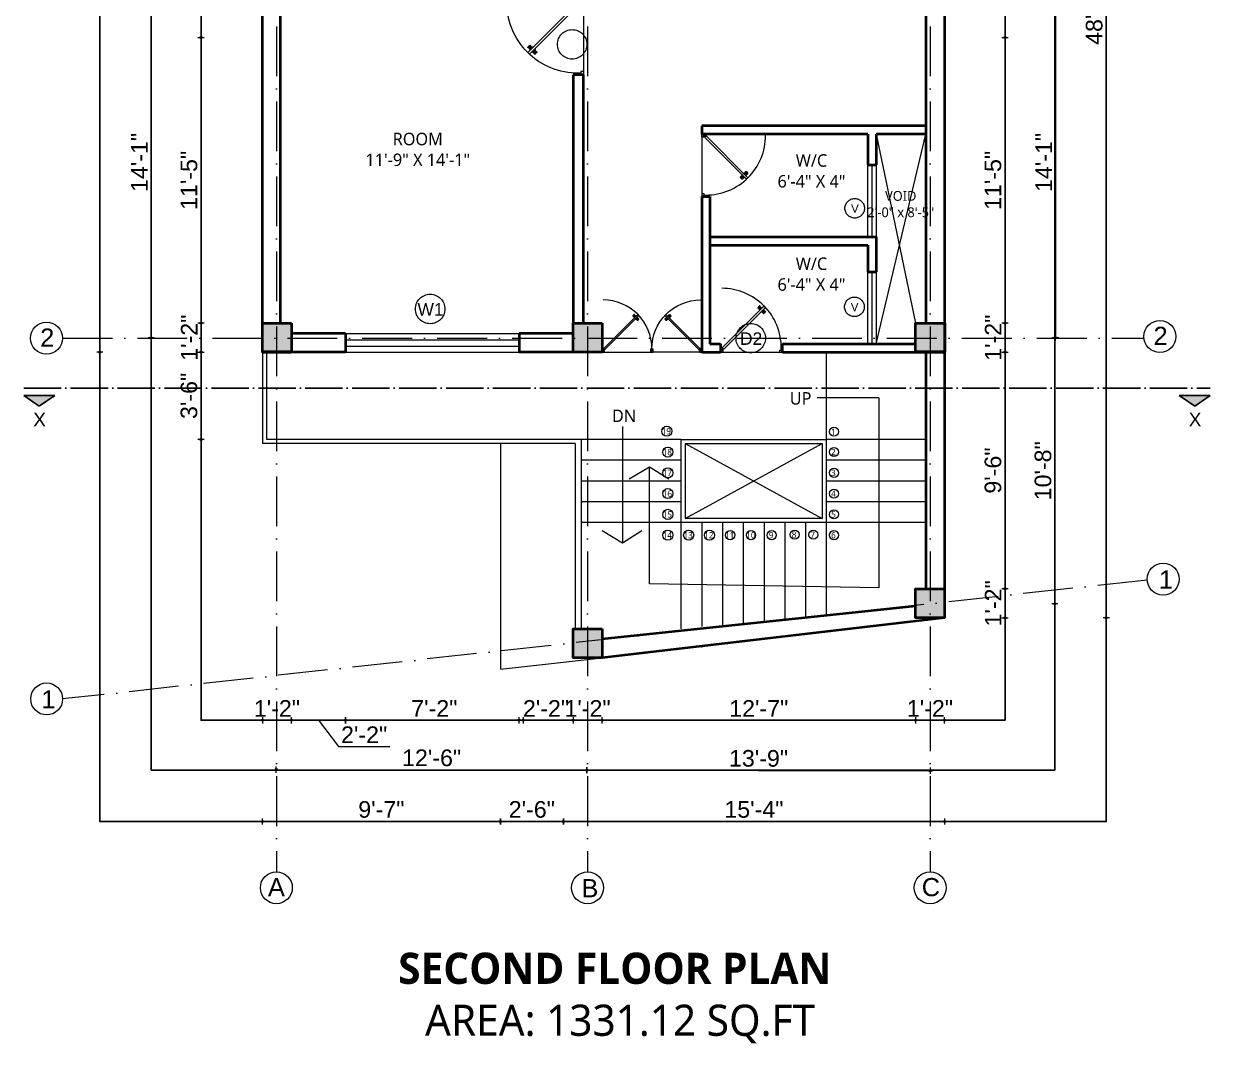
# Model space of a CAD drawing. Header units: inches. Extents: x -71 to 2682309, y -3332 to 801571.
# Drawn here: x 2668953 to 2669524, y 798117 to 798607 of the extents above; entities that cross this region are included whole.
import ezdxf

# ---------------------------------------------------------------- set-up
doc = ezdxf.new("R2010")
doc.units = ezdxf.units.IN
doc.header["$MEASUREMENT"] = 0
doc.header["$PDMODE"] = 99
for name, pattern in [('ACAD_ISO02W100', [15, 12, -3]), ('ACAD_ISO04W100', [30, 24, -3, 0, -3]), ('ACAD_ISO10W100', [18, 12, -3, 0, -3]), ('SOLID', [0])]:
    doc.linetypes.add(name, pattern=pattern)
for name, color, linetype, lineweight in [('CENTER  LINE RA', 10, 'ACAD_ISO04W100', 18), ('CONC. OUTLINE RA', 150, 'Continuous', 40), ('DOOR-WIN RA', 3, 'Continuous', 20), ('elev 2', 20, 'Continuous', 25), ('Hatch', 254, 'Continuous', 9), ('HATCH RA', 8, 'Continuous', 9), ('PUERTAS', 7, 'Continuous', 13), ('stair EA', 132, 'Continuous', 5), ('STAIR PLAN AND ELEV RA', 124, 'Continuous', 20), ('Text', 7, 'Continuous', 20), ('TEXT RA', 254, 'Continuous', 20), ('TEXTURE EA', 8, 'ACAD_ISO10W100', 9), ('wall EA', 24, 'Continuous', 40), ('WALL RA', 42, 'Continuous', 50), ('Win EA', 114, 'Continuous', 5)]:
    doc.layers.add(name, color=color, linetype=linetype, lineweight=lineweight)
for name, color, linetype in [('Column & Beam', 7, 'Continuous'), ('HACTH', 7, 'Continuous'), ('lettring', 7, 'Continuous'), ('text EA', 7, 'Continuous')]:
    doc.layers.add(name, color=color, linetype=linetype)
doc.styles.add('DIM 8', font='arial.ttf', dxfattribs={"height": 8})
doc.styles.get("Standard").update_dxf_attribs({"font": 'arial.ttf'})
doc.dimstyles.new('Copy of DIM 8', dxfattribs={"dimtxt": 8, "dimasz": 1, "dimexe": 6, "dimexo": 18, "dimgap": 1.6875, "dimtad": 1, "dimdec": 0, "dimzin": 3, "dimdsep": 46, "dimlunit": 4, "dimtxsty": 'DIM 8', "dimblk": 'dot 2', "dimcen": 0.09375, "dimse1": 1, "dimse2": 1, "dimclrd": 1, "dimclre": 1, "dimclrt": 256, "dimadec": 0, "dimazin": 0, "dimtfac": 0.75, "dimtdec": 0, "dimtix": 1, "dimtmove": 1, "dimatfit": 3, "dimldrblk": 'DOT', "dimfxl": 1, "dimtolj": 1, "dimtzin": 0, "dimlwd": 9, "dimlwe": 9, "dimarcsym": 0})

# ---------------------------------------------------------------- blocks, each defined once
blk = doc.blocks.new('COLUMN')
at = {"layer": 'HACTH', "lineweight": 30, "transparency": 33554541}
h = blk.add_hatch(color=256, dxfattribs=at)
h.dxf.hatch_style = 1
h.paths.add_polyline_path([(2659104.19, 784576.38), (2659090.19, 784576.38), (2659090.19, 784562.38), (2659104.19, 784562.38)])
at = {"layer": 'CONC. OUTLINE RA'}
blk.add_lwpolyline([(2659090.19, 784576.38), (2659104.19, 784576.38), (2659104.19, 784562.38), (2659090.19, 784562.38)], close=True, dxfattribs=at)
blk = doc.blocks.new('3ft')
at = {"layer": 'PUERTAS', "color": 6}
for p, q in [((1.01, 2.52), (25.23, 26.74)), ((26.05, 25.92), (1.77, 1.64)), ((26.05, 25.92), (25.23, 26.74)), ((0, 2.4), (0, 0)), ((0.72, 2.4), (0, 2.4)), ((1.6, 0), (0, 0)), ((0.72, 1.52), (0.72, 2.44)), ((0.8, 1.52), (0.72, 1.52)), ((0.8, 1.52), (0.8, 2.41)), ((0.8, 1.2), (0.8, 1.52)), ((1.6, 1.2), (0.8, 1.2)), ((1.57, 1.84), (0.94, 2.47)), ((1.63, 1.89), (0.97, 2.55)), ((1.63, 1.89), (1.57, 1.84)), ((1.77, 1.64), (1.57, 1.84)), ((1.6, 0), (1.6, 1.2)), ((34.4, 0), (34.4, 1.2)), ((34.4, 1.2), (35.2, 1.2)), ((34.4, 0), (36, 0)), ((35.2, 1.2), (35.2, 2.4)), ((35.2, 2.4), (36, 2.4)), ((36, 0), (36, 2.4))]:
    blk.add_line(p, q, dxfattribs=at)
at = {"layer": 'PUERTAS', "color": 8}
for p, q in [((22.57, 24.94), (21.65, 25.68)), ((22.63, 24.99), (21.69, 25.75)), ((22.74, 25.1), (21.84, 25.9)), ((22.13, 26.28), (21.98, 26.13)), ((22.88, 25.24), (22.01, 26.06)), ((22.13, 26.28), (22.27, 26.42)), ((22.29, 26.41), (22.27, 26.42)), ((23.16, 25.52), (22.34, 26.39)), ((23.3, 25.66), (22.5, 26.56)), ((23.41, 25.77), (22.65, 26.71)), ((22.69, 24.32), (23.02, 24.83)), ((23.46, 25.83), (22.72, 26.75)), ((22.95, 24.96), (22.84, 25.07)), ((22.98, 24.99), (22.86, 25.1)), ((23.03, 25.04), (22.91, 25.15)), ((22.91, 24.53), (23.1, 24.91)), ((23.11, 25.12), (22.99, 25.23)), ((23.13, 24.76), (23.18, 24.99)), ((23.28, 25.3), (23.17, 25.41)), ((23.36, 25.37), (23.25, 25.49)), ((23.31, 24.94), (23.28, 25.08)), ((23.41, 25.43), (23.3, 25.54)), ((23.46, 25.09), (23.32, 25.13)), ((23.44, 25.45), (23.33, 25.56)), ((23.64, 25.27), (23.41, 25.22)), ((23.87, 25.49), (23.49, 25.3)), ((24.08, 25.71), (23.57, 25.38)), ((23.63, 23.38), (24.14, 23.72)), ((23.84, 23.6), (24.22, 23.79)), ((24.07, 23.82), (24.3, 23.88)), ((24.25, 24), (24.39, 23.97)), ((24.25, 23.26), (24.99, 22.34)), ((24.27, 23.64), (24.38, 23.53)), ((24.3, 23.67), (24.41, 23.56)), ((24.3, 23.32), (25.06, 22.38)), ((24.35, 23.72), (24.46, 23.61)), ((24.4, 24.15), (24.43, 24.01)), ((24.41, 23.43), (25.2, 22.53)), ((24.43, 23.8), (24.54, 23.69)), ((24.58, 24.33), (24.52, 24.1)), ((24.55, 23.57), (25.37, 22.7)), ((24.6, 23.97), (24.72, 23.86)), ((24.8, 24.56), (24.61, 24.18)), ((25.02, 24.77), (24.68, 24.26)), ((24.68, 24.05), (24.79, 23.94)), ((24.73, 24.1), (24.85, 23.99)), ((24.76, 24.13), (24.87, 24.02)), ((24.83, 23.85), (25.7, 23.03)), ((24.97, 23.99), (25.87, 23.2)), ((25.08, 24.1), (26.02, 23.34)), ((25.14, 24.15), (26.06, 23.41)), ((25.58, 22.82), (25.73, 22.97)), ((25.72, 22.98), (25.73, 22.97)), ((25.58, 22.82), (25.43, 22.67)), ((0, 0), (36, 0))]:
    blk.add_line(p, q, dxfattribs=at)
at = {"layer": 'PUERTAS', "color": 1}
for p, q in [((21.67, 25.73), (22.17, 26.23)), ((22.49, 24.95), (21.67, 25.61)), ((21.7, 25.82), (22.14, 26.26)), ((21.73, 25.79), (21.7, 25.82)), ((22.58, 26.7), (22.14, 26.26)), ((22.67, 26.73), (22.17, 26.23)), ((22.61, 26.67), (22.58, 26.7)), ((22.6, 24.96), (23.02, 25.38)), ((22.61, 24.25), (22.92, 24.72)), ((22.62, 24.13), (22.61, 24.14)), ((22.7, 25.07), (22.71, 25.06)), ((23.45, 25.91), (22.79, 26.73)), ((22.82, 25.06), (23.08, 25.32)), ((22.94, 24.95), (22.83, 25.07)), ((22.92, 24.72), (22.92, 24.72)), ((22.93, 24.94), (23.19, 25.21)), ((22.93, 24.84), (22.93, 24.83)), ((23.44, 25.81), (23.02, 25.38)), ((23.34, 25.58), (23.08, 25.32)), ((23.46, 25.47), (23.19, 25.21)), ((23.33, 25.7), (23.34, 25.69)), ((23.45, 25.46), (23.33, 25.57)), ((23.44, 23.31), (23.45, 23.3)), ((23.56, 23.3), (24.03, 23.61)), ((23.57, 25.47), (23.57, 25.47)), ((24.15, 25.79), (23.68, 25.48)), ((23.68, 25.48), (23.68, 25.48)), ((24.03, 23.61), (24.03, 23.62)), ((24.14, 23.62), (24.14, 23.62)), ((24.25, 23.62), (24.51, 23.89)), ((24.27, 25.78), (24.26, 25.79)), ((24.26, 23.29), (24.69, 23.71)), ((24.26, 23.63), (24.37, 23.52)), ((24.26, 23.18), (24.92, 22.37)), ((24.37, 23.52), (24.63, 23.77)), ((24.37, 23.4), (24.37, 23.4)), ((24.78, 24.15), (24.51, 23.89)), ((24.89, 24.03), (24.63, 23.77)), ((25.11, 24.14), (24.69, 23.71)), ((24.77, 24.14), (24.88, 24.03)), ((24.79, 24.38), (24.78, 24.37)), ((24.78, 24.26), (24.78, 24.26)), ((25.1, 24.84), (24.79, 24.38)), ((25, 24.03), (25, 24.03)), ((25.04, 22.36), (25.54, 22.86)), ((25.09, 24.96), (25.1, 24.95)), ((25.22, 24.14), (26.03, 23.48)), ((26.04, 23.37), (25.54, 22.86)), ((26.01, 23.27), (25.57, 22.83)), ((25.98, 23.3), (26.01, 23.27)), ((25.1, 22.42), (25.13, 22.39)), ((25.13, 22.39), (25.57, 22.83))]:
    blk.add_line(p, q, dxfattribs=at)
at = {"layer": 'PUERTAS', "color": 2}
for p, q in [((21.99, 26.11), (21.98, 26.13)), ((25.42, 22.68), (25.43, 22.67))]:
    blk.add_line(p, q, dxfattribs=at)
at = {"layer": 'PUERTAS', "color": 6}
for radius in [0.155, 0.0752]:
    blk.add_circle((0.82, 2.56), radius, dxfattribs=at)
blk.add_arc((0.82, 2.56), 34.38, 359.7285, 90.0333, dxfattribs=at)
at = {"layer": 'PUERTAS', "color": 1}
for centre, start, end in [((22.54, 25.01), 231.0764, 315), ((22.67, 24.2), 135, 225), ((22.73, 26.68), 38.9236, 135), ((22.77, 25.12), 225, 315), ((22.99, 24.89), 135, 219.7428), ((22.87, 24.78), 315, 39.7428), ((23.28, 25.63), 315, 45), ((23.39, 25.86), 315, 38.9236), ((23.51, 23.36), 225, 315), ((23.51, 25.41), 50.2572, 135), ((23.62, 25.53), 230.2572, 315), ((24.09, 23.56), 50.2572, 135), ((24.2, 23.68), 230.2572, 315), ((24.2, 25.73), 45, 135), ((24.32, 23.23), 135, 218.9236), ((24.42, 23.46), 135, 225), ((24.84, 24.31), 135, 219.7428), ((24.72, 24.21), 315, 39.7428), ((24.94, 23.98), 45, 135), ((25.04, 24.89), 315, 45), ((25.17, 24.08), 51.0764, 135), ((25.98, 23.42), 315, 51.0764), ((24.98, 22.42), 218.9236, 315)]:
    blk.add_arc(centre, 0.08, start, end, dxfattribs=at)
blk = doc.blocks.new('*U327')
at = {"color": 3, "xscale": -1}
blk.add_blockref('3ft', (42, 0), dxfattribs=at)
blk = doc.blocks.new('dot1')
at = {"layer": 'Hatch'}
h = blk.add_hatch(color=256, dxfattribs=at)
edge = h.paths.add_edge_path()
edge.add_arc((0, 0), 1, 0, 360)
for p, q in [((3, 0), (-3, 0)), ((0, 3), (0, -3))]:
    blk.add_line(p, q, dxfattribs=at)
blk.add_circle((0, 0), 1, dxfattribs=at)
blk = doc.blocks.new('dot 2')
at = {"layer": 'Hatch', "xscale": 0.5, "yscale": 0.5, "zscale": 0.5}
blk.add_blockref('dot1', (0, 0), dxfattribs=at)
blk = doc.blocks.new('*D1079')
at = {"layer": 'Defpoints', "color": 0, "transparency": 16777216}
for p in [(2669396.05, 798600.79), (2669396.07, 798463.3), (2669425.22, 798463.3)]:
    blk.add_point(p, dxfattribs=at)
at = {"layer": 'lettring', "color": 1, "lineweight": 9, "transparency": 16777216}
blk.add_line((2669425.22, 798599.79), (2669425.22, 798464.3), dxfattribs=at)
for p, rotation in [((2669425.22, 798600.79), 90), ((2669425.22, 798463.3), 270)]:
    blk.add_blockref('dot 2', p, dxfattribs=dict(at, rotation=rotation))
at = {"layer": 'lettring', "transparency": 16777216, "insert": (2669419.44, 798532.05), "char_height": 8, "attachment_point": 5, "rotation": 90, "style": 'DIM 8'}
blk.add_mtext('\\A1;11\'-5"', dxfattribs=at)
blk = doc.blocks.new('_Dot')
at = {"color": 0, "linetype": 'ByBlock', "lineweight": -2}
blk.add_line((-0.5, 0), (-1, 0), dxfattribs=at)
at = {"color": 0, "linetype": 'ByBlock', "const_width": 0.5}
blk.add_lwpolyline([(-0.25, 0, 1), (0.25, 0, 1)], format="xyb", close=True, dxfattribs=at)
blk = doc.blocks.new('*D1099')
at = {"layer": 'Defpoints', "color": 0, "transparency": 16777216}
for p in [(2669396.07, 798463.3), (2669396.14, 798449.3), (2669425.22, 798449.3)]:
    blk.add_point(p, dxfattribs=at)
at = {"layer": 'lettring', "color": 1, "lineweight": 9, "transparency": 16777216}
for p, q in [((2669425.22, 798464.3), (2669425.22, 798465.3)), ((2669425.22, 798463.3), (2669425.22, 798449.3)), ((2669425.22, 798448.3), (2669425.22, 798447.3))]:
    blk.add_line(p, q, dxfattribs=at)
for p, rotation in [((2669425.22, 798463.3), 270), ((2669425.22, 798449.3), 90)]:
    blk.add_blockref('dot 2', p, dxfattribs=dict(at, rotation=rotation))
at = {"layer": 'lettring', "transparency": 16777216, "insert": (2669419.51, 798456.3), "char_height": 8, "attachment_point": 5, "rotation": 90, "style": 'DIM 8'}
blk.add_mtext('\\A1;1\'-2"', dxfattribs=at)
blk = doc.blocks.new('*D1100')
at = {"layer": 'Defpoints', "color": 0, "transparency": 16777216}
for p in [(2669396.14, 798449.3), (2669396.05, 798335.42), (2669425.22, 798335.42)]:
    blk.add_point(p, dxfattribs=at)
at = {"layer": 'lettring', "color": 1, "lineweight": 9, "transparency": 16777216}
blk.add_line((2669425.22, 798448.3), (2669425.22, 798336.42), dxfattribs=at)
for p, rotation in [((2669425.22, 798449.3), 90), ((2669425.22, 798335.42), 270)]:
    blk.add_blockref('dot 2', p, dxfattribs=dict(at, rotation=rotation))
at = {"layer": 'lettring', "transparency": 16777216, "insert": (2669419.44, 798392.36), "char_height": 8, "attachment_point": 5, "rotation": 90, "style": 'DIM 8'}
blk.add_mtext('\\A1;9\'-6"', dxfattribs=at)
blk = doc.blocks.new('*D1101')
at = {"layer": 'Defpoints', "color": 0, "transparency": 16777216}
for p in [(2669396.05, 798335.42), (2669396.05, 798321.42), (2669425.22, 798321.42)]:
    blk.add_point(p, dxfattribs=at)
at = {"layer": 'lettring', "color": 1, "lineweight": 9, "transparency": 16777216}
for p, q in [((2669425.22, 798336.42), (2669425.22, 798337.42)), ((2669425.22, 798335.42), (2669425.22, 798321.42)), ((2669425.22, 798320.42), (2669425.22, 798319.42))]:
    blk.add_line(p, q, dxfattribs=at)
for p, rotation in [((2669425.22, 798335.42), 270), ((2669425.22, 798321.42), 90)]:
    blk.add_blockref('dot 2', p, dxfattribs=dict(at, rotation=rotation))
at = {"layer": 'lettring', "transparency": 16777216, "insert": (2669419.51, 798328.42), "char_height": 8, "attachment_point": 5, "rotation": 90, "style": 'DIM 8'}
blk.add_mtext('\\A1;1\'-2"', dxfattribs=at)
blk = doc.blocks.new('*D1107')
at = {"layer": 'Defpoints', "color": 0, "transparency": 16777216}
for p in [(2669067.06, 798600.79), (2669037.98, 798463.3), (2669067.04, 798463.3)]:
    blk.add_point(p, dxfattribs=at)
at = {"layer": 'lettring', "color": 1, "lineweight": 9, "transparency": 16777216}
blk.add_line((2669037.98, 798599.79), (2669037.98, 798464.3), dxfattribs=at)
for p, rotation in [((2669037.98, 798600.79), 90), ((2669037.98, 798463.3), 270)]:
    blk.add_blockref('dot 2', p, dxfattribs=dict(at, rotation=rotation))
at = {"layer": 'lettring', "transparency": 16777216, "insert": (2669032.21, 798532.05), "char_height": 8, "attachment_point": 5, "rotation": 90, "style": 'DIM 8'}
blk.add_mtext('\\A1;11\'-5"', dxfattribs=at)
blk = doc.blocks.new('*D1108')
at = {"layer": 'Defpoints', "color": 0, "transparency": 16777216}
for p in [(2669067.54, 798463.3), (2669037.98, 798449.3), (2669067.54, 798449.3)]:
    blk.add_point(p, dxfattribs=at)
at = {"layer": 'lettring', "color": 1, "lineweight": 9, "transparency": 16777216}
for p, q in [((2669037.98, 798464.3), (2669037.98, 798465.3)), ((2669037.98, 798463.3), (2669037.98, 798449.3)), ((2669037.98, 798448.3), (2669037.98, 798447.3))]:
    blk.add_line(p, q, dxfattribs=at)
for p, rotation in [((2669037.98, 798463.3), 270), ((2669037.98, 798449.3), 90)]:
    blk.add_blockref('dot 2', p, dxfattribs=dict(at, rotation=rotation))
at = {"layer": 'lettring', "transparency": 16777216, "insert": (2669032.28, 798456.3), "char_height": 8, "attachment_point": 5, "rotation": 90, "style": 'DIM 8'}
blk.add_mtext('\\A1;1\'-2"', dxfattribs=at)
blk = doc.blocks.new('*D1109')
at = {"layer": 'Defpoints', "color": 0, "transparency": 16777216}
for p in [(2669067.54, 798449.3), (2669037.98, 798407.3), (2669069.54, 798407.3)]:
    blk.add_point(p, dxfattribs=at)
at = {"layer": 'lettring', "color": 1, "lineweight": 9, "transparency": 16777216}
blk.add_line((2669037.98, 798448.3), (2669037.98, 798408.3), dxfattribs=at)
for p, rotation in [((2669037.98, 798449.3), 90), ((2669037.98, 798407.3), 270)]:
    blk.add_blockref('dot 2', p, dxfattribs=dict(at, rotation=rotation))
at = {"layer": 'lettring', "transparency": 16777216, "insert": (2669032.21, 798428.3), "char_height": 8, "attachment_point": 5, "rotation": 90, "style": 'DIM 8'}
blk.add_mtext('\\A1;3\'-6"', dxfattribs=at)
blk = doc.blocks.new('*D1112')
at = {"layer": 'Defpoints', "color": 0, "transparency": 16777216}
for p in [(2669074.56, 798625.07), (2669013.98, 798456.3), (2669074.54, 798456.3)]:
    blk.add_point(p, dxfattribs=at)
at = {"layer": 'lettring', "color": 1, "lineweight": 9, "transparency": 16777216}
blk.add_line((2669013.98, 798624.07), (2669013.98, 798457.3), dxfattribs=at)
for p, rotation in [((2669013.98, 798625.07), 90), ((2669013.98, 798456.3), 270)]:
    blk.add_blockref('dot 2', p, dxfattribs=dict(at, rotation=rotation))
at = {"layer": 'lettring', "transparency": 16777216, "insert": (2669008.28, 798540.69), "char_height": 8, "attachment_point": 5, "rotation": 90, "style": 'DIM 8'}
blk.add_mtext('\\A1;14\'-1"', dxfattribs=at)
blk = doc.blocks.new('*D1116')
at = {"layer": 'Defpoints', "color": 0, "transparency": 16777216}
for p in [(2669396.13, 798907.8), (2669473.96, 798907.8), (2669396.05, 798321.42)]:
    blk.add_point(p, dxfattribs=at)
at = {"layer": 'lettring', "color": 1, "lineweight": 9, "transparency": 16777216}
blk.add_line((2669473.96, 798322.42), (2669473.96, 798906.8), dxfattribs=at)
for p, rotation in [((2669473.96, 798907.8), 90), ((2669473.96, 798321.42), 270)]:
    blk.add_blockref('dot 2', p, dxfattribs=dict(at, rotation=rotation))
at = {"layer": 'lettring', "transparency": 16777216, "insert": (2669468.18, 798614.61), "char_height": 8, "attachment_point": 5, "rotation": 90, "style": 'DIM 8'}
blk.add_mtext('\\A1;48\'-10"', dxfattribs=at)
blk = doc.blocks.new('SECTION LI E')
at = {"layer": 'Column & Beam'}
h = blk.add_hatch(color=256, dxfattribs=at)
h.dxf.hatch_style = 1
h.paths.add_polyline_path([(2655644.57, 800821.86), (2655629.63, 800821.86), (2655637.1, 800816.81)])
h = blk.add_hatch(color=256, dxfattribs=at)
h.dxf.hatch_style = 1
h.paths.add_polyline_path([(2656201.11, 800821.86), (2656186.17, 800821.86), (2656193.64, 800816.81)])
at = {"layer": 'elev 2', "linetype": 'ACAD_ISO04W100', "ltscale": 0.75}
blk.add_line((2655629.63, 800825.45), (2656201.1, 800825.45), dxfattribs=at)
at = {"layer": 'elev 2'}
for p, q in [((2655629.63, 800821.86), (2655644.57, 800821.86)), ((2655637.1, 800816.81), (2655629.63, 800821.86)), ((2655637.1, 800816.81), (2655644.57, 800821.86)), ((2656186.17, 800821.86), (2656201.11, 800821.86)), ((2656193.64, 800816.81), (2656186.17, 800821.86)), ((2656193.64, 800816.81), (2656201.11, 800821.86))]:
    blk.add_line(p, q, dxfattribs=at)
at = {"layer": 'Text', "char_height": 6.57, "attachment_point": 1}
for insert in [(2655634.19, 800813.61), (2656190.73, 800813.61)]:
    blk.add_mtext_dynamic_manual_height_columns('X', width=6.5733, gutter_width=32.87, heights=[0], dxfattribs=dict(at, insert=insert))
blk = doc.blocks.new('*D1117')
at = {"layer": 'Defpoints', "color": 0, "transparency": 16777216}
for p in [(2669067.54, 798449.07), (2669081.54, 798449.07), (2669081.54, 798272.14)]:
    blk.add_point(p, dxfattribs=at)
at = {"layer": 'lettring', "color": 1, "lineweight": 9, "transparency": 16777216}
for p, q in [((2669066.54, 798272.14), (2669065.54, 798272.14)), ((2669067.54, 798272.14), (2669081.54, 798272.14)), ((2669082.54, 798272.14), (2669083.54, 798272.14))]:
    blk.add_line(p, q, dxfattribs=at)
blk.add_blockref('dot 2', (2669067.54, 798272.14), dxfattribs=at)
at = {"layer": 'lettring', "color": 1, "lineweight": 9, "transparency": 16777216, "rotation": 180}
blk.add_blockref('dot 2', (2669081.54, 798272.14), dxfattribs=at)
at = {"layer": 'lettring', "transparency": 16777216, "insert": (2669074.54, 798277.84), "char_height": 8, "attachment_point": 5, "style": 'DIM 8'}
blk.add_mtext('\\A1;1\'-2"', dxfattribs=at)
blk = doc.blocks.new('*D1118')
at = {"layer": 'Defpoints', "color": 0, "transparency": 16777216}
for p in [(2669081.54, 798449.07), (2669107.54, 798449.3), (2669107.54, 798272.14)]:
    blk.add_point(p, dxfattribs=at)
at = {"layer": 'lettring', "color": 1, "lineweight": 9, "transparency": 16777216}
for p, q in [((2669082.54, 798272.14), (2669106.54, 798272.14)), ((2669094.54, 798272.14), (2669104.16, 798259.49)), ((2669104.16, 798259.49), (2669128.93, 798259.49))]:
    blk.add_line(p, q, dxfattribs=at)
at = {"layer": 'lettring', "color": 1, "lineweight": 9, "transparency": 16777216, "rotation": 180}
blk.add_blockref('dot 2', (2669081.54, 798272.14), dxfattribs=at)
at = {"layer": 'lettring', "color": 1, "lineweight": 9, "transparency": 16777216}
blk.add_blockref('dot 2', (2669107.54, 798272.14), dxfattribs=at)
at = {"layer": 'lettring', "transparency": 16777216, "insert": (2669116.54, 798265.19), "char_height": 8, "attachment_point": 5, "style": 'DIM 8'}
blk.add_mtext('\\A1;2\'-2"', dxfattribs=at)
blk = doc.blocks.new('*D1121')
at = {"layer": 'Defpoints', "color": 0, "transparency": 16777216}
for p in [(2669217.14, 798449.3), (2669231.14, 798302.14), (2669231.14, 798272.14)]:
    blk.add_point(p, dxfattribs=at)
at = {"layer": 'lettring', "color": 1, "lineweight": 9, "transparency": 16777216}
for p, q in [((2669216.14, 798272.14), (2669215.14, 798272.14)), ((2669217.14, 798272.14), (2669231.14, 798272.14)), ((2669232.14, 798272.14), (2669233.14, 798272.14))]:
    blk.add_line(p, q, dxfattribs=at)
blk.add_blockref('dot 2', (2669217.14, 798272.14), dxfattribs=at)
at = {"layer": 'lettring', "color": 1, "lineweight": 9, "transparency": 16777216, "rotation": 180}
blk.add_blockref('dot 2', (2669231.14, 798272.14), dxfattribs=at)
at = {"layer": 'lettring', "transparency": 16777216, "insert": (2669224.14, 798277.84), "char_height": 8, "attachment_point": 5, "style": 'DIM 8'}
blk.add_mtext('\\A1;1\'-2"', dxfattribs=at)
blk = doc.blocks.new('*D1123')
at = {"layer": 'Defpoints', "color": 0, "transparency": 16777216}
for p in [(2669382.05, 798321.42), (2669396.05, 798321.42), (2669396.05, 798272.14)]:
    blk.add_point(p, dxfattribs=at)
at = {"layer": 'lettring', "color": 1, "lineweight": 9, "transparency": 16777216}
for p, q in [((2669381.05, 798272.14), (2669380.05, 798272.14)), ((2669382.05, 798272.14), (2669396.05, 798272.14)), ((2669397.05, 798272.14), (2669398.05, 798272.14))]:
    blk.add_line(p, q, dxfattribs=at)
blk.add_blockref('dot 2', (2669382.05, 798272.14), dxfattribs=at)
at = {"layer": 'lettring', "color": 1, "lineweight": 9, "transparency": 16777216, "rotation": 180}
blk.add_blockref('dot 2', (2669396.05, 798272.14), dxfattribs=at)
at = {"layer": 'lettring', "transparency": 16777216, "insert": (2669389.05, 798277.84), "char_height": 8, "attachment_point": 5, "style": 'DIM 8'}
blk.add_mtext('\\A1;1\'-2"', dxfattribs=at)
blk = doc.blocks.new('*D1124')
at = {"layer": 'Defpoints', "color": 0, "transparency": 16777216}
for p in [(2669074.54, 798456.3), (2669224.15, 798456.07), (2669223.83, 798248.11)]:
    blk.add_point(p, dxfattribs=at)
at = {"layer": 'lettring', "color": 1, "lineweight": 9, "transparency": 16777216}
blk.add_line((2669075.22, 798248.34), (2669222.83, 798248.11), dxfattribs=at)
for p, rotation in [((2669074.22, 798248.34), 179.9117036318607), ((2669223.83, 798248.11), 359.9117036318607)]:
    blk.add_blockref('dot 2', p, dxfattribs=dict(at, rotation=rotation))
at = {"layer": 'lettring', "transparency": 16777216, "insert": (2669149.04, 798254), "char_height": 8, "attachment_point": 5, "rotation": 359.9117, "style": 'DIM 8'}
blk.add_mtext('\\A1;12\'-6"', dxfattribs=at)
blk = doc.blocks.new('*D1125')
at = {"layer": 'Defpoints', "color": 0, "transparency": 16777216}
for p in [(2669224.15, 798456.07), (2669389.16, 798248.14), (2669389.16, 798247.85)]:
    blk.add_point(p, dxfattribs=at)
at = {"layer": 'lettring', "color": 1, "lineweight": 9, "transparency": 16777216}
blk.add_line((2669224.83, 798248.11), (2669388.16, 798247.86), dxfattribs=at)
for p, rotation in [((2669223.83, 798248.11), 179.9117036318622), ((2669389.16, 798247.85), 359.9117036318623)]:
    blk.add_blockref('dot 2', p, dxfattribs=dict(at, rotation=rotation))
at = {"layer": 'lettring', "transparency": 16777216, "insert": (2669306.5, 798253.76), "char_height": 8, "attachment_point": 5, "rotation": 359.9117, "style": 'DIM 8'}
blk.add_mtext('\\A1;13\'-9"', dxfattribs=at)
blk = doc.blocks.new('*D1081')
at = {"layer": 'Defpoints', "color": 0, "transparency": 16777216}
for p in [(2669396.05, 798321.42), (2669212.48, 798299.95), (2669212.48, 798223.4)]:
    blk.add_point(p, dxfattribs=at)
at = {"layer": 'lettring', "color": 1, "lineweight": 9, "transparency": 16777216}
blk.add_line((2669395.05, 798223.4), (2669213.48, 798223.4), dxfattribs=at)
at = {"layer": 'lettring', "color": 1, "lineweight": 9, "transparency": 16777216, "rotation": 180}
blk.add_blockref('dot 2', (2669212.48, 798223.4), dxfattribs=at)
at = {"layer": 'lettring', "color": 1, "lineweight": 9, "transparency": 16777216}
blk.add_blockref('dot 2', (2669396.05, 798223.4), dxfattribs=at)
at = {"layer": 'lettring', "transparency": 16777216, "insert": (2669304.26, 798229.17), "char_height": 8, "attachment_point": 5, "style": 'DIM 8'}
blk.add_mtext('\\A1;15\'-4"', dxfattribs=at)
blk = doc.blocks.new('*D1126')
at = {"layer": 'Defpoints', "color": 0, "transparency": 16777216}
for p in [(2669212.48, 798299.95), (2669182.14, 798296.77), (2669182.14, 798223.4)]:
    blk.add_point(p, dxfattribs=at)
at = {"layer": 'lettring', "color": 1, "lineweight": 9, "transparency": 16777216}
blk.add_line((2669211.48, 798223.4), (2669183.14, 798223.4), dxfattribs=at)
at = {"layer": 'lettring', "color": 1, "lineweight": 9, "transparency": 16777216, "rotation": 180}
blk.add_blockref('dot 2', (2669182.14, 798223.4), dxfattribs=at)
at = {"layer": 'lettring', "color": 1, "lineweight": 9, "transparency": 16777216}
blk.add_blockref('dot 2', (2669212.48, 798223.4), dxfattribs=at)
at = {"layer": 'lettring', "transparency": 16777216, "insert": (2669197.31, 798229.17), "char_height": 8, "attachment_point": 5, "style": 'DIM 8'}
blk.add_mtext('\\A1;2\'-6"', dxfattribs=at)
blk = doc.blocks.new('*D1127')
at = {"layer": 'Defpoints', "color": 0, "transparency": 16777216}
for p in [(2669067.54, 798405.3), (2669182.14, 798405.3), (2669067.54, 798223.4)]:
    blk.add_point(p, dxfattribs=at)
at = {"layer": 'lettring', "color": 1, "lineweight": 9, "transparency": 16777216}
blk.add_line((2669181.14, 798223.4), (2669068.54, 798223.4), dxfattribs=at)
at = {"layer": 'lettring', "color": 1, "lineweight": 9, "transparency": 16777216, "rotation": 180}
blk.add_blockref('dot 2', (2669067.54, 798223.4), dxfattribs=at)
at = {"layer": 'lettring', "color": 1, "lineweight": 9, "transparency": 16777216}
blk.add_blockref('dot 2', (2669182.14, 798223.4), dxfattribs=at)
at = {"layer": 'lettring', "transparency": 16777216, "insert": (2669124.84, 798229.17), "char_height": 8, "attachment_point": 5, "style": 'DIM 8'}
blk.add_mtext('\\A1;9\'-7"', dxfattribs=at)
blk = doc.blocks.new('SFG')
at = {"layer": 'stair EA'}
blk.add_line((2658842.28, 792942.92), (2658842.28, 792886.77), dxfattribs=at)
blk.add_lwpolyline([(2658851.63, 792892.66), (2658842.29, 792886.77), (2658832.53, 792892.67)], dxfattribs=at)
blk = doc.blocks.new('*D1666')
at = {"layer": 'Defpoints', "color": 0, "transparency": 16777216}
for p in [(2669389.16, 798625.07), (2669389.14, 798456.3), (2669449.59, 798456.3)]:
    blk.add_point(p, dxfattribs=at)
at = {"layer": 'lettring', "color": 1, "lineweight": 9, "transparency": 16777216}
blk.add_line((2669449.59, 798624.07), (2669449.59, 798457.3), dxfattribs=at)
for p, rotation in [((2669449.59, 798625.07), 90), ((2669449.59, 798456.3), 270)]:
    blk.add_blockref('dot 2', p, dxfattribs=dict(at, rotation=rotation))
at = {"layer": 'lettring', "transparency": 16777216, "insert": (2669443.89, 798540.69), "char_height": 8, "attachment_point": 5, "rotation": 90, "style": 'DIM 8'}
blk.add_mtext('\\A1;14\'-1"', dxfattribs=at)

msp = doc.modelspace()

# ---------------------------------------------------------------- linework, layer by layer
at = {"linetype": 'ACAD_ISO02W100'}
msp.add_line((2669396.14, 798449.3), (2669382.14, 798449.3), dxfattribs=at)
at = {"layer": 'CENTER  LINE RA', "linetype": 'ACAD_ISO10W100', "ltscale": 2}
for p, q in [((2669074.26, 799075.45), (2669074.26, 798199.2)), ((2669224.15, 799075.45), (2669224.15, 798199.2)), ((2669389.16, 799075.45), (2669389.16, 798199.2)), ((2668971.26, 798456.07), (2669492.16, 798456.07)), ((2669493.7, 798339.66), (2668971.25, 798282.39))]:
    msp.add_line(p, q, dxfattribs=at)
at = {"layer": 'Defpoints'}
for points in [[(2668989.24, 799053.8), (2669473.96, 799053.8), (2669473.96, 798223.4), (2668989.24, 798223.4)], [(2669013.98, 799029.8), (2669449.22, 799029.8), (2669449.22, 798248.14), (2669013.98, 798248.14)], [(2669037.98, 799005.8), (2669425.22, 799005.8), (2669425.22, 798272.14), (2669037.98, 798272.14)]]:
    msp.add_lwpolyline(points, close=True, dxfattribs=at)
at = {"layer": 'DOOR-WIN RA', "linetype": 'SOLID'}
for p, q in [((2669359.11, 798504.84), (2669359.11, 798539.49)), ((2669361.11, 798539.49), (2669361.11, 798504.84)), ((2669363.11, 798539.49), (2669363.11, 798504.84)), ((2669359.11, 798453.3), (2669359.11, 798487.95)), ((2669361.11, 798487.95), (2669361.11, 798453.3)), ((2669363.11, 798487.95), (2669363.11, 798453.3)), ((2669107.54, 798458.3), (2669191.14, 798458.3)), ((2669107.54, 798455.3), (2669191.14, 798455.3)), ((2669107.54, 798452.3), (2669191.14, 798452.3)), ((2669107.54, 798449.3), (2669191.14, 798449.3))]:
    msp.add_line(p, q, dxfattribs=at)
at = {"layer": 'HATCH RA'}
for p, q in [((2669363.11, 798453.3), (2669387.14, 798554.34)), ((2669363.11, 798554.34), (2669382.14, 798463.3)), ((2669396.17, 798472.8), (2669396.14, 798472.8)), ((2669271.14, 798369.3), (2669337.14, 798405.3)), ((2669271.14, 798405.3), (2669337.14, 798369.3))]:
    msp.add_line(p, q, dxfattribs=at)
at = {"layer": 'stair EA'}
for p, q in [((2669067.54, 798449.3), (2669067.54, 798405.3)), ((2669069.54, 798449.3), (2669069.54, 798407.3)), ((2669339.14, 798449.3), (2669339.14, 798322.51)), ((2669364.47, 798427.44), (2669334.74, 798427.44)), ((2669221.14, 798407.3), (2669069.54, 798407.3)), ((2669269.14, 798407.3), (2669221.14, 798407.3)), ((2669221.14, 798407.3), (2669221.14, 798316.14)), ((2669269.14, 798407.3), (2669269.14, 798316.22)), ((2669269.14, 798407.3), (2669339.14, 798407.3)), ((2669387.14, 798407.3), (2669339.14, 798407.3)), ((2669218.14, 798405.3), (2669067.54, 798405.3)), ((2669182.14, 798405.3), (2669182.14, 798296.77)), ((2669218.14, 798405.3), (2669218.14, 798316.14)), ((2669271.14, 798405.3), (2669271.14, 798369.3)), ((2669271.14, 798405.3), (2669337.14, 798405.3)), ((2669337.14, 798405.3), (2669337.14, 798369.3)), ((2669269.14, 798397.3), (2669221.14, 798397.3)), ((2669387.14, 798397.3), (2669339.14, 798397.3)), ((2669269.14, 798387.3), (2669221.14, 798387.3)), ((2669387.14, 798387.3), (2669339.14, 798387.3)), ((2669269.14, 798377.3), (2669221.14, 798377.3)), ((2669387.14, 798377.3), (2669339.14, 798377.3)), ((2669387.14, 798367.3), (2669221.14, 798367.3)), ((2669269.14, 798367.3), (2669269.14, 798317.27)), ((2669337.14, 798369.3), (2669271.14, 798369.3)), ((2669279.14, 798367.3), (2669279.14, 798317.27)), ((2669289.14, 798367.3), (2669289.14, 798317.27)), ((2669299.14, 798367.3), (2669299.14, 798318.31)), ((2669309.14, 798367.3), (2669309.14, 798319.36)), ((2669319.14, 798367.3), (2669319.14, 798320.41)), ((2669329.14, 798367.3), (2669329.14, 798321.46)), ((2669279.14, 798307.75), (2669279.14, 798307.16)), ((2669182.14, 798296.77), (2669231.14, 798302.14))]:
    msp.add_line(p, q, dxfattribs=at)
for points in [[(2669364.47, 798427.44), (2669364.47, 798335.94), (2669253.9, 798337.9), (2669253.9, 798394.05)], [(2669263.24, 798388.16), (2669253.9, 798394.05), (2669244.14, 798388.15)]]:
    msp.add_lwpolyline(points, dxfattribs=at)
for centre, radius in [((2669262.34, 798411.26), 2.43), ((2669342.84, 798411.03), 2.19), ((2669262.84, 798401.26), 2.43), ((2669342.84, 798401.26), 2.19), ((2669262.84, 798391.26), 2.43), ((2669342.84, 798391.26), 2.19), ((2669262.84, 798381.26), 2.43), ((2669342.84, 798381.26), 2.19), ((2669262.84, 798371.26), 2.43), ((2669342.84, 798371.26), 2.19), ((2669262.84, 798361.26), 2.43), ((2669272.84, 798361.26), 2.43), ((2669282.84, 798361.26), 2.43), ((2669292.84, 798361.26), 2.19), ((2669302.84, 798361.26), 2.19), ((2669312.84, 798361.26), 2.19), ((2669323.89, 798361.49), 2.19), ((2669332.84, 798361.46), 2.19), ((2669342.84, 798361.26), 2.19)]:
    msp.add_circle(centre, radius, dxfattribs=at)
at = {"layer": 'STAIR PLAN AND ELEV RA'}
msp.add_line((2669382.14, 798449.3), (2669387.14, 798449.3), dxfattribs=at)
msp.add_line((2669382.14, 798449.3), (2669387.14, 798449.3), dxfattribs=at)
at = {"layer": 'TEXTURE EA', "linetype": 'ACAD_ISO10W100', "ltscale": 4}
for centre, radius in [((2669216.71, 798597.53), 7.09), ((2669352.81, 798518.61), 4.72), ((2669148.35, 798470.14), 7.09), ((2669352.67, 798471.16), 4.72), ((2669302.73, 798456.07), 7.09)]:
    msp.add_circle(centre, radius, dxfattribs=at)
at = {"layer": 'TEXTURE EA', "linetype": 'ByBlock', "ltscale": 2}
for centre in [(2668963.57, 798456.07), (2669499.8, 798456.89), (2669501.37, 798340.1), (2668963.62, 798282.4), (2669074.26, 798191.51), (2669224.15, 798191.51), (2669389.16, 798191.51)]:
    msp.add_circle(centre, 7.69, dxfattribs=at)
at = {"layer": 'wall EA'}
for p, q in [((2669396.05, 798893.8), (2669396.05, 798335.42)), ((2669067.54, 798463.3), (2669067.54, 798618.79)), ((2669076.21, 798463.3), (2669076.21, 798618.07)), ((2669387.14, 798618.07), (2669387.14, 798463.3)), ((2669217.14, 798582.8), (2669217.14, 798463.3)), ((2669222.14, 798582.8), (2669217.14, 798582.8)), ((2669222.14, 798463.3), (2669222.14, 798582.8)), ((2669387.14, 798558.34), (2669279.11, 798558.34)), ((2669279.11, 798558.34), (2669279.11, 798554.34)), ((2669359.11, 798554.34), (2669279.11, 798554.34)), ((2669359.11, 798554.34), (2669359.11, 798539.49)), ((2669363.11, 798554.34), (2669363.11, 798539.49)), ((2669387.14, 798554.34), (2669363.11, 798554.34)), ((2669359.11, 798539.49), (2669363.11, 798539.49)), ((2669279.11, 798524.34), (2669283.11, 798524.34)), ((2669279.11, 798524.34), (2669279.11, 798458.34)), ((2669283.11, 798524.34), (2669283.11, 798453.3)), ((2669283.11, 798504.84), (2669363.11, 798504.84)), ((2669363.11, 798504.84), (2669363.11, 798487.95)), ((2669283.11, 798500.84), (2669359.11, 798500.84)), ((2669359.11, 798500.84), (2669359.11, 798487.95)), ((2669359.11, 798487.95), (2669363.11, 798487.95)), ((2669107.54, 798458.3), (2669081.54, 798458.3)), ((2669107.54, 798458.3), (2669107.54, 798449.3)), ((2669217.14, 798458.3), (2669191.14, 798458.3)), ((2669191.14, 798458.3), (2669191.14, 798449.3)), ((2669279.11, 798458.34), (2669279.11, 798449.3)), ((2669283.11, 798453.3), (2669288.11, 798453.3)), ((2669288.11, 798453.3), (2669288.11, 798449.3)), ((2669318.11, 798453.3), (2669382.14, 798453.3)), ((2669318.11, 798449.3), (2669318.11, 798453.3)), ((2669107.54, 798449.3), (2669081.54, 798449.3)), ((2669217.14, 798449.3), (2669191.14, 798449.3)), ((2669279.11, 798449.3), (2669288.11, 798449.3)), ((2669318.11, 798449.3), (2669382.14, 798449.3)), ((2669387.14, 798449.3), (2669387.14, 798335.42)), ((2669382.14, 798327.02), (2669231.14, 798311.18)), ((2669396.05, 798321.42), (2669231.14, 798302.14))]:
    msp.add_line(p, q, dxfattribs=at)
at = {"layer": 'WALL RA'}
for p, q in [((2669081.21, 798449.3), (2669067.68, 798449.3)), ((2669396.14, 798449.3), (2669382.14, 798449.3))]:
    msp.add_line(p, q, dxfattribs=at)

# ---------------------------------------------------------------- block references
at = {"layer": 'HATCH RA', "lineweight": 30, "rotation": 270}
for p in [(1884505.17, 3457553.49), (1884654.77, 3457553.49), (1884819.77, 3457553.49), (1884819.67, 3457425.61), (1884654.77, 3457406.32)]:
    msp.add_blockref('COLUMN', p, dxfattribs=at)
at = {"layer": 'HATCH RA'}
for name, p in [('SECTION LI E', (13322.96, -2393.42)), ('SFG', (10398.63, 5470.66))]:
    msp.add_blockref(name, p, dxfattribs=at)
at = {"layer": 'wall EA', "xscale": -0.8333366820079391, "yscale": 0.8333366820079391, "zscale": 0.8333366820079391, "rotation": 270.0000000033351}
msp.add_blockref('*U327', (2669279.11, 798519.34), dxfattribs=at)
at = {"layer": 'wall EA', "xscale": -0.8333366820079391, "yscale": 0.8333366820079391, "zscale": 0.8333366820079391}
msp.add_blockref('*U327', (2669323.11, 798449.3), dxfattribs=at)
at = {"layer": 'Win EA', "xscale": 0.9999536188852896, "yscale": 0.9999536188852896, "zscale": 0.9999536188852896, "rotation": 89.99950316856432}
msp.add_blockref('*U327', (2669222.14, 798576.8), dxfattribs=at)
at = {"layer": 'Win EA', "yscale": 0.6812915640384177, "zscale": 0.6812915640384177}
for p, xscale in [((2669259.76, 798449.3), -0.6812915640384177), ((2669250.49, 798449.3), 0.6812915640384177)]:
    msp.add_blockref('*U327', p, dxfattribs=dict(at, xscale=xscale))

# ---------------------------------------------------------------- texts
at = {"layer": 'Text', "insert": (2669237.27, 798138.44), "char_height": 15, "width": 319.1927, "attachment_point": 5}
msp.add_mtext('{\\fTrebuchet MS|b1|i0|c0|p34;SECOND FLOOR PLAN\\P\\fTrebuchet MS|b0|i0|c0|p34; AREA: 1331.12 SQ.FT }', dxfattribs=at)
at = {"layer": 'text EA', "attachment_point": 2}
for s, insert, char_height, width in [('{\\fTrebuchet MS|b0|i0|c0|p34;ROOM \\P11\'-9" X 14\'-1"}', (2669142.37, 798554.97), 6, 84.336), ('{\\fTrebuchet MS|b0|i0|c0|p34;W/C\\P6\'-4" X 4"}', (2669331.99, 798544.62), 6, 84.336), ('{\\fTrebuchet MS|b0|i0|c0|p34;VOID\\P2\'-0" x 8\'-5"}', (2669374.97, 798526.93), 4.7226, 69.1989), ('{\\fTrebuchet MS|b0|i0|c0|p34;W/C\\P6\'-4" X 4"}', (2669331.99, 798494.91), 6, 84.336), ('W1', (2669148.52, 798472.94), 6, 11.1695), ('D2', (2669302.9, 798458.87), 6, 11.1695), ('{\\fTrebuchet MS|b0|i0|c0|p34;UP}', (2669326.74, 798430.11), 6, 68.293), ('{\\fTrebuchet MS|b0|i0|c0|p34;DN}', (2669241.71, 798421.72), 6, 68.293), ('{\\fTrebuchet MS|b0|i0|c0|p34;19}', (2669262.07, 798412.76), 3, 8.1411), ('{\\fTrebuchet MS|b0|i0|c0|p34;1}', (2669342.57, 798412.53), 3, 8.1411), ('{\\fTrebuchet MS|b0|i0|c0|p34;18}', (2669262.57, 798402.76), 3, 8.1411), ('{\\fTrebuchet MS|b0|i0|c0|p34;2}', (2669342.57, 798402.76), 3, 8.1411), ('{\\fTrebuchet MS|b0|i0|c0|p34;17}', (2669262.57, 798392.76), 3, 8.1411), ('{\\fTrebuchet MS|b0|i0|c0|p34;3}', (2669342.57, 798392.76), 3, 8.1411), ('{\\fTrebuchet MS|b0|i0|c0|p34;16}', (2669262.57, 798382.76), 3, 8.1411), ('{\\fTrebuchet MS|b0|i0|c0|p34;4}', (2669342.57, 798382.76), 3, 8.1411), ('{\\fTrebuchet MS|b0|i0|c0|p34;15}', (2669262.57, 798372.76), 3, 8.1411), ('{\\fTrebuchet MS|b0|i0|c0|p34;5}', (2669342.57, 798372.76), 3, 8.1411), ('{\\fTrebuchet MS|b0|i0|c0|p34;14}', (2669262.57, 798362.76), 3, 8.1411), ('{\\fTrebuchet MS|b0|i0|c0|p34;13}', (2669272.57, 798362.76), 3, 8.1411), ('{\\fTrebuchet MS|b0|i0|c0|p34;12}', (2669282.57, 798362.76), 3, 8.1411), ('{\\fTrebuchet MS|b0|i0|c0|p34;11}', (2669292.57, 798362.76), 3, 8.1411), ('{\\fTrebuchet MS|b0|i0|c0|p34;10}', (2669302.8, 798362.79), 3, 8.1411), ('{\\fTrebuchet MS|b0|i0|c0|p34;9}', (2669312.57, 798362.76), 3, 8.1411), ('{\\fTrebuchet MS|b0|i0|c0|p34;8}', (2669323.63, 798362.99), 3, 8.1411), ('{\\fTrebuchet MS|b0|i0|c0|p34;7}', (2669332.57, 798362.96), 3, 8.1411), ('{\\fTrebuchet MS|b0|i0|c0|p34;6}', (2669342.57, 798362.76), 3, 8.1411)]:
    msp.add_mtext(s, dxfattribs=dict(at, insert=insert, char_height=char_height, width=width))
at = {"layer": 'text EA', "char_height": 3.99, "attachment_point": 2}
for insert in [(2669352.92, 798520.47), (2669352.78, 798473.02)]:
    msp.add_mtext('V', dxfattribs=dict(at, insert=insert))
at = {"layer": 'TEXT RA', "char_height": 8.76, "attachment_point": 1}
for s, insert in [('2', (2668960.51, 798460.75)), ('2', (2669496.75, 798461.57)), ('1', (2669499.32, 798344.28)), ('1', (2668961.06, 798286.58)), ('A', (2669070.2, 798196.19)), ('B', (2669221.19, 798195.69)), ('C', (2669385.1, 798196.19))]:
    msp.add_mtext_dynamic_manual_height_columns(s, width=8.7644, gutter_width=43.82, heights=[0], dxfattribs=dict(at, insert=insert))

# ---------------------------------------------------------------- dimensions: what is measured, and where the dimension line sits
at = {"layer": 'lettring'}
msp.add_linear_dim(base=(2668989.24, 798925.8), p1=(2669067.54, 798449.3), p2=(2669067.2, 798925.8), angle=90, text='39\'-9"', dimstyle='Copy of DIM 8', dxfattribs=at).render()
for base, p1, p2, angle, picture, middle in [((2669473.96, 798907.8), (2669396.05, 798321.42), (2669396.13, 798907.8), 90, '*D1116', (2669468.18, 798614.61)), ((2669013.98, 798456.3), (2669074.56, 798625.07), (2669074.54, 798456.3), 90, '*D1112', (2669008.28, 798540.69)), ((2669449.59, 798456.3), (2669389.16, 798625.07), (2669389.14, 798456.3), 90, '*D1666', (2669443.89, 798540.69)), ((2669037.98, 798463.3), (2669067.06, 798600.79), (2669067.04, 798463.3), 90, '*D1107', (2669032.21, 798532.05)), ((2669425.22, 798463.3), (2669396.05, 798600.79), (2669396.07, 798463.3), 90, '*D1079', (2669419.44, 798532.05)), ((2669037.98, 798449.3), (2669067.54, 798463.3), (2669067.54, 798449.3), 90, '*D1108', (2669032.28, 798456.3)), ((2669425.22, 798449.3), (2669396.07, 798463.3), (2669396.14, 798449.3), 90, '*D1099', (2669419.51, 798456.3)), ((2669389.16, 798247.85), (2669224.15, 798456.07), (2669389.16, 798248.14), 179.9117, '*D1125', (2669306.5, 798253.76)), ((2669037.98, 798407.3), (2669067.54, 798449.3), (2669069.54, 798407.3), 90, '*D1109', (2669032.21, 798428.3)), ((2669425.22, 798335.42), (2669396.14, 798449.3), (2669396.05, 798335.42), 90, '*D1100', (2669419.44, 798392.36)), ((2669425.22, 798321.42), (2669396.05, 798335.42), (2669396.05, 798321.42), 90, '*D1101', (2669419.51, 798328.42))]:
    dim = msp.add_linear_dim(base=base, p1=p1, p2=p2, angle=angle, dimstyle='Copy of DIM 8', dxfattribs=at)
    dim.commit()
    dim.dimension.update_dxf_attribs({"geometry": picture, "text_midpoint": middle})
msp.add_linear_dim(base=(2669449.22, 798456.3), p1=(2669389.16, 798328.2), p2=(2669389.14, 798456.3), angle=90, dimstyle='Copy of DIM 8', dxfattribs=at).render()
dim = msp.add_aligned_dim(p1=(2669074.54, 798456.3), p2=(2669224.15, 798456.07), distance=-207.96, dimstyle='Copy of DIM 8', dxfattribs=at)
dim.commit()
dim.dimension.update_dxf_attribs({"geometry": '*D1124', "text_midpoint": (2669149.04, 798254)})
for base, p1, p2, picture, middle in [((2669081.54, 798272.14), (2669067.54, 798449.07), (2669081.54, 798449.07), '*D1117', (2669074.54, 798277.84)), ((2669231.14, 798272.14), (2669217.14, 798449.3), (2669231.14, 798302.14), '*D1121', (2669224.14, 798277.84)), ((2669067.54, 798223.4), (2669182.14, 798405.3), (2669067.54, 798405.3), '*D1127', (2669124.84, 798229.17)), ((2669212.48, 798223.4), (2669396.05, 798321.42), (2669212.48, 798299.95), '*D1081', (2669304.26, 798229.17)), ((2669396.05, 798272.14), (2669382.05, 798321.42), (2669396.05, 798321.42), '*D1123', (2669389.05, 798277.84)), ((2669182.14, 798223.4), (2669212.48, 798299.95), (2669182.14, 798296.77), '*D1126', (2669197.31, 798229.17))]:
    dim = msp.add_linear_dim(base=base, p1=p1, p2=p2, dimstyle='Copy of DIM 8', dxfattribs=at)
    dim.commit()
    dim.dimension.update_dxf_attribs({"geometry": picture, "text_midpoint": middle})
dim = msp.add_linear_dim(base=(2669107.54, 798272.14), p1=(2669081.54, 798449.07), p2=(2669107.54, 798449.3), dimstyle='Copy of DIM 8', dxfattribs=at)
dim.commit()
dim.dimension.update_dxf_attribs({"geometry": '*D1118', "text_midpoint": (2669105.84, 798259.49), "dimtype": 160})
for base, p1, p2 in [((2669193.14, 798272.14), (2669107.54, 798449.3), (2669193.14, 798449.3)), ((2669217.14, 798272.14), (2669191.14, 798449.3), (2669217.14, 798449.3)), ((2669382.05, 798272.14), (2669231.14, 798302.14), (2669382.05, 798321.42))]:
    msp.add_linear_dim(base=base, p1=p1, p2=p2, dimstyle='Copy of DIM 8', dxfattribs=at).render()

doc.saveas('drawing.dxf')
